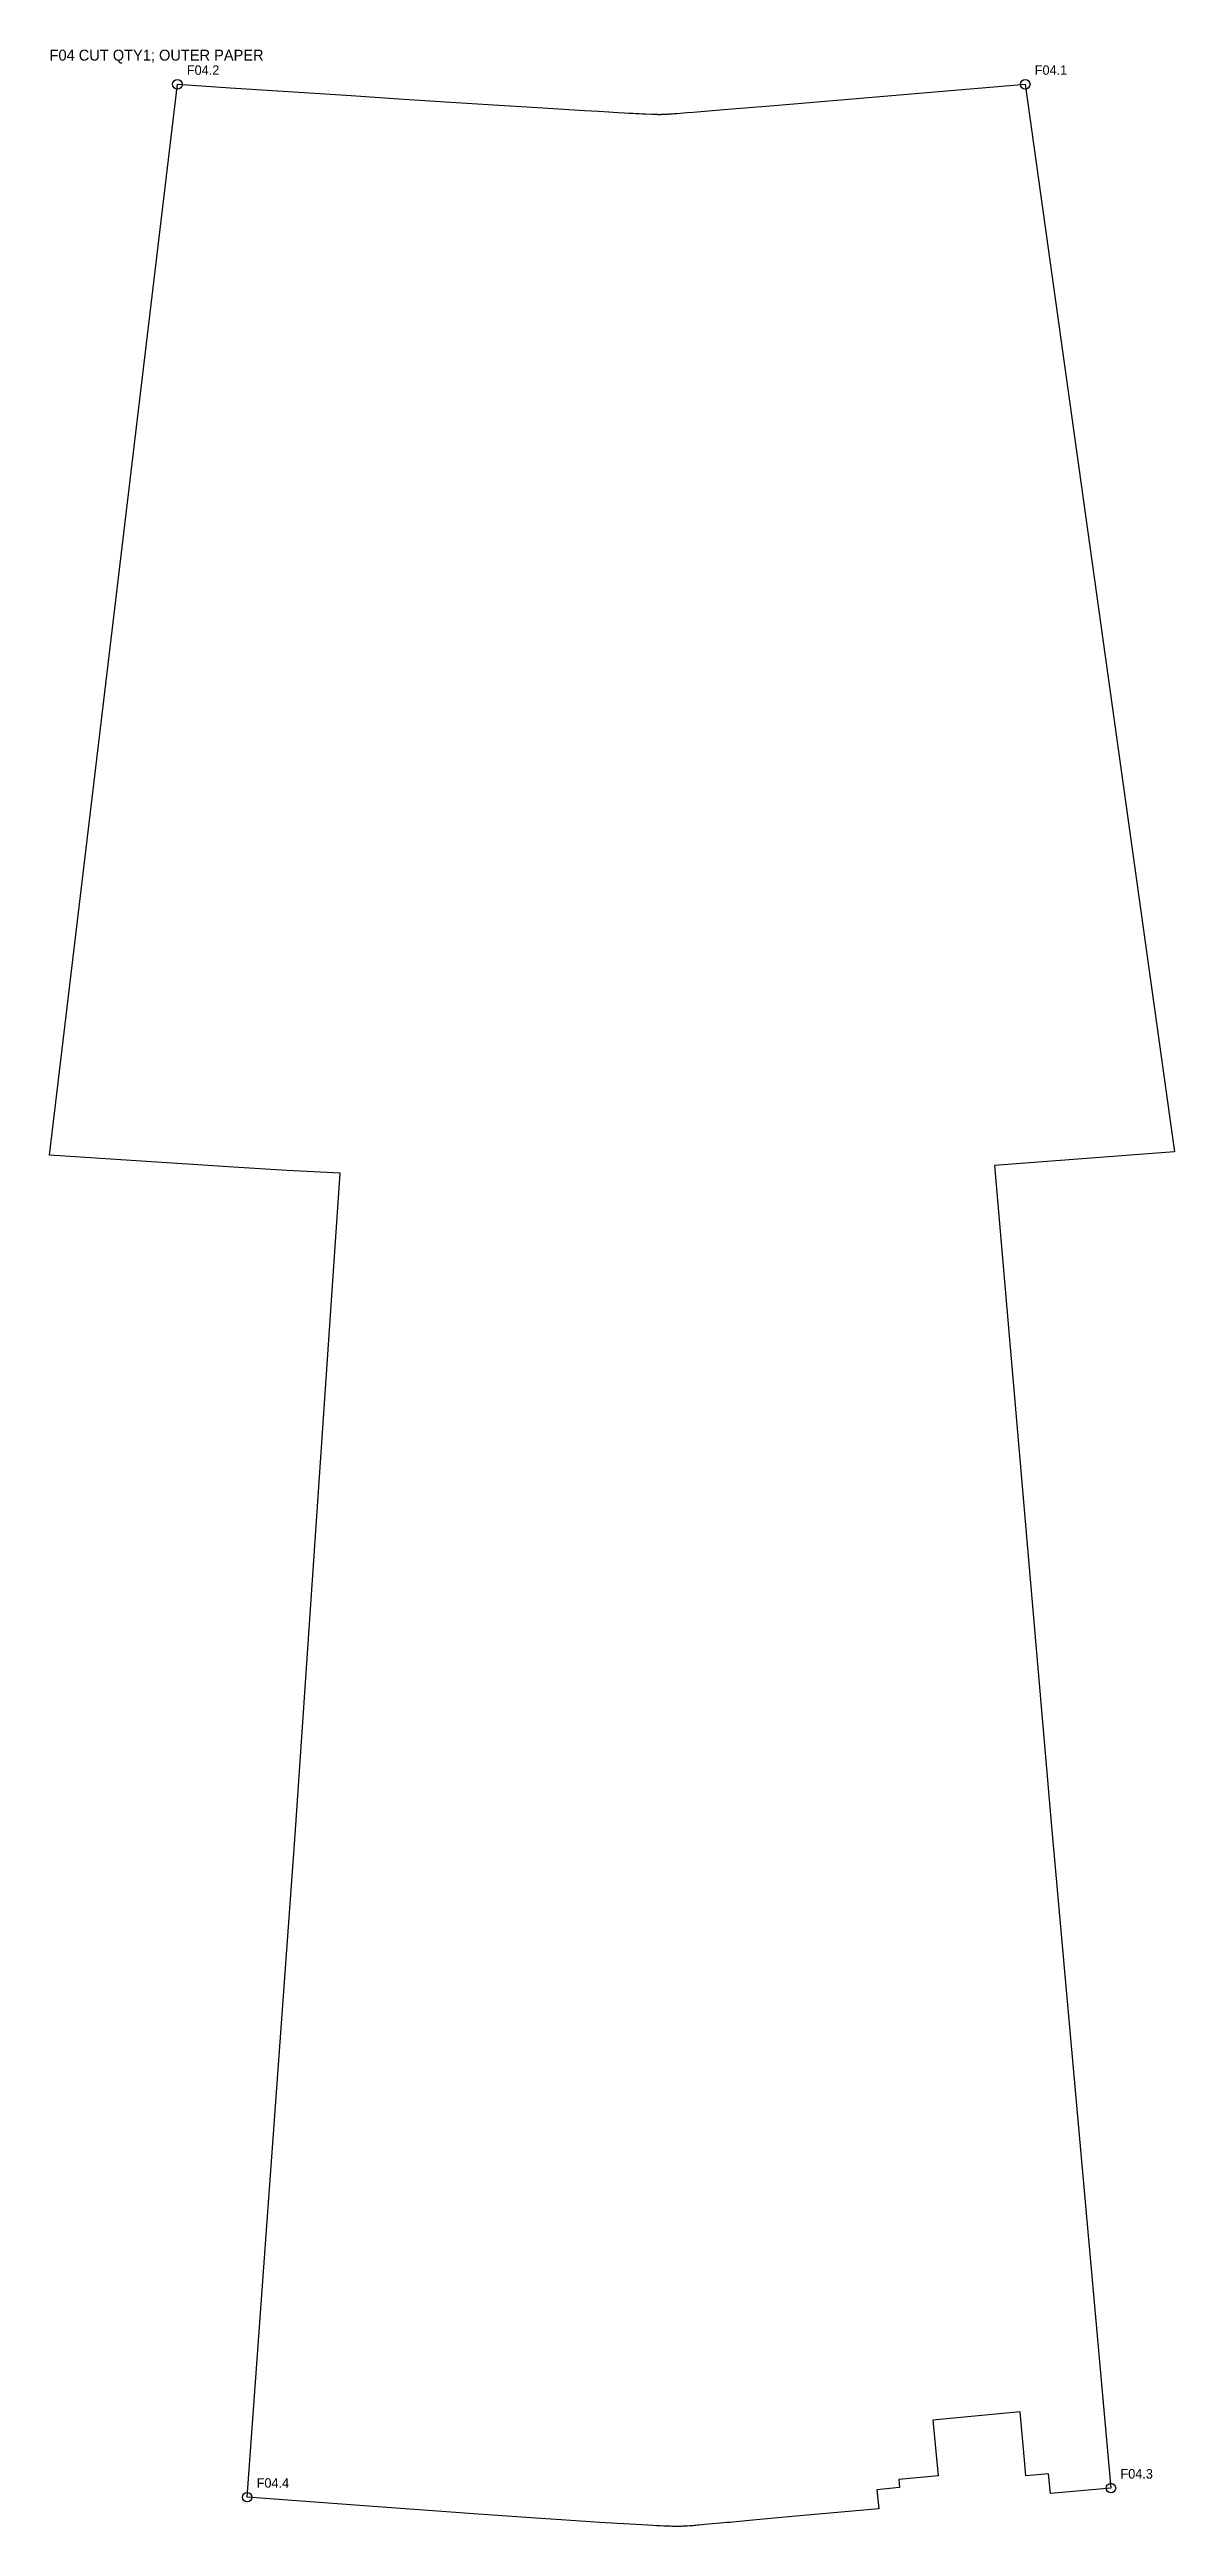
# Model space of a CAD drawing. Header units: millimetres. Extents: x 5 to 242, y 5 to 527.
import ezdxf

# ---------------------------------------------------------------- set-up
doc = ezdxf.new("R2010")
doc.units = ezdxf.units.MM
for name, color, linetype in [('CUT', 7, 'Continuous'), ('LABEL', 3, 'Continuous'), ('REFERENCE', 5, 'Continuous')]:
    doc.layers.add(name, color=color, linetype=linetype)

msp = doc.modelspace()

# ---------------------------------------------------------------- linework, layer by layer
at = {"layer": 'CUT'}
msp.add_lwpolyline([(228.69, 13.09), (215.95, 11.96), (215.56, 16.12), (213.97, 15.97), (212.38, 15.82), (210.78, 15.68), (210.62, 17.42), (209.53, 29.13), (191.13, 27.41), (192.28, 15.7), (183.99, 14.92), (184.16, 13.18), (179.38, 12.74), (179.77, 8.75), (161.54, 7.09), (152.44, 6.25), (149.68, 5.99), (148.41, 5.87), (147.72, 5.81), (147.02, 5.75), (146.32, 5.68), (145.57, 5.61), (144.72, 5.53), (143.06, 5.38), (141.93, 5.27), (141.57, 5.24), (141.22, 5.21), (140.9, 5.18), (140.64, 5.16), (140.46, 5.15), (140.28, 5.14), (140.09, 5.12), (139.84, 5.11), (139.47, 5.08), (139.2, 5.07), (139.02, 5.06), (138.81, 5.05), (138.44, 5.03), (138.21, 5.02), (138.05, 5.01), (137.93, 5.01), (137.8, 5.01), (137.68, 5), (137.57, 5), (137.47, 5), (137.36, 5), (137.25, 5), (137.14, 5), (137.04, 5), (136.89, 5), (136.73, 5.01), (136.57, 5.01), (136.36, 5.01), (136.12, 5.02), (135.79, 5.03), (135.31, 5.05), (134.49, 5.08), (133.77, 5.11), (132.95, 5.14), (132.14, 5.18), (131.06, 5.24), (129.84, 5.31), (128.63, 5.38), (124.61, 5.62), (120.98, 5.84), (116.9, 6.1), (112.84, 6.37), (107.46, 6.74), (101.41, 7.16), (95.36, 7.59), (85.78, 8.28), (75.13, 9.06), (60.9, 10.12), (46.65, 11.17), (56.76, 150.76), (66.23, 290.19), (55, 290.79), (43.78, 291.5), (25.42, 292.68), (5, 294), (31.94, 519.68), (43.09, 518.93), (54.24, 518.21), (68.6, 517.29), (79.69, 516.56), (89.55, 515.92), (98.55, 515.34), (107.89, 514.77), (111.17, 514.56), (114.45, 514.37), (117.74, 514.17), (120.66, 513.99), (122.85, 513.86), (124.79, 513.75), (126.09, 513.68), (127.06, 513.63), (127.93, 513.58), (128.58, 513.54), (129.23, 513.51), (129.87, 513.48), (130.58, 513.45), (131.86, 513.4), (132.2, 513.39), (132.43, 513.38), (132.6, 513.37), (132.75, 513.37), (132.87, 513.36), (132.98, 513.36), (133.08, 513.36), (133.16, 513.36), (133.23, 513.35), (133.31, 513.35), (133.38, 513.35), (133.46, 513.35), (133.54, 513.35), (133.61, 513.35), (133.69, 513.35), (133.77, 513.35), (133.85, 513.35), (133.93, 513.35), (134, 513.36), (134.09, 513.36), (134.2, 513.36), (134.32, 513.37), (134.45, 513.37), (134.59, 513.38), (134.72, 513.38), (134.9, 513.39), (135.11, 513.41), (135.26, 513.41), (135.42, 513.42), (135.58, 513.43), (135.72, 513.44), (135.86, 513.45), (136.1, 513.47), (136.32, 513.49), (136.61, 513.51), (137.23, 513.55), (139.29, 513.71), (140.66, 513.82), (147.97, 514.41), (157.72, 515.23), (170.93, 516.35), (210.63, 519.68), (242.07, 294.71), (204.17, 291.81), (216.17, 152.52)], close=True, dxfattribs=at)
at = {"layer": 'REFERENCE'}
for centre in [(31.94, 519.68), (210.63, 519.68), (46.65, 11.17), (228.69, 13.09)]:
    msp.add_circle(centre, 1, dxfattribs=at)

# ---------------------------------------------------------------- texts
at = {"layer": 'LABEL'}
msp.add_text('F04 CUT QTY1; OUTER PAPER', height=2.3, dxfattribs=at).set_placement((5, 524.68))
at = {"layer": 'REFERENCE'}
for s, p in [('F04.2', (33.94, 521.68)), ('F04.1', (212.63, 521.68)), ('F04.3', (230.69, 15.09)), ('F04.4', (48.65, 13.17))]:
    msp.add_text(s, height=2, dxfattribs=at).set_placement(p)

doc.saveas('drawing.dxf')
